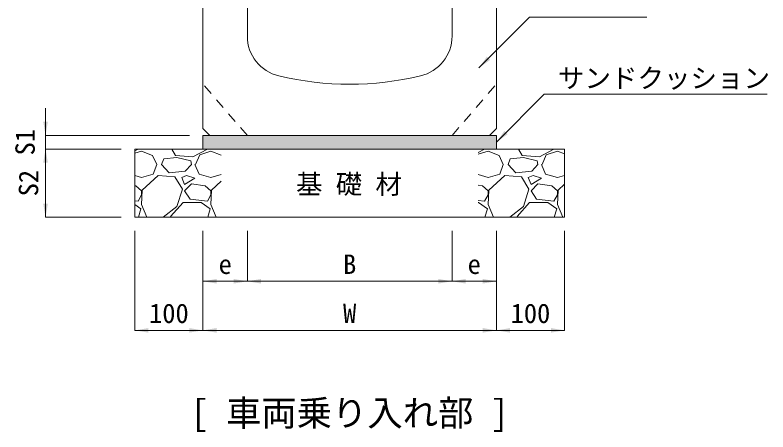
# Model space of a CAD drawing. Units: millimetres at full size. Extents: x 80703 to 103503, y 5263 to 15046.
# Drawn here: x 99213 to 100316, y 10284 to 10895 of the extents above; entities that cross this region are included whole.
import ezdxf
from ezdxf.enums import TextEntityAlignment as Align

# ---------------------------------------------------------------- set-up
doc = ezdxf.new("R2010")
doc.units = ezdxf.units.MM
doc.header["$LTSCALE"] = 20
doc.linetypes.add('USER1', pattern=[1.35, 0.75, -0.6])
for name, color, linetype, lineweight in [('0_2', 7, 'Continuous', 9), ('寸法線', 7, 'Continuous', 9), ('ﾊｯﾁﾝｸﾞ', 7, 'Continuous', 5)]:
    doc.layers.add(name, color=color, linetype=linetype, lineweight=lineweight)
doc.styles.add('ＭＳ ゴシック', font='')
doc.styles.get('ＭＳ ゴシック').set_extended_font_data('MS Gothic')

# ---------------------------------------------------------------- blocks, each defined once
blk = doc.blocks.new('filled_arrow')
at = {"color": 0, "linetype": 'Continuous', "lineweight": -2}
blk.add_solid([(7.5, 1.25), (0, 0), (7.5, -1.25)], dxfattribs=at)

msp = doc.modelspace()

# ---------------------------------------------------------------- hatches: boundary and pattern name
at = {"layer": 'ﾊｯﾁﾝｸﾞ'}
msp.add_hatch(color=8, dxfattribs=at).paths.add_polyline_path([(99918.12, 10698.6), (99918.12, 10718.6), (99498.12, 10718.6), (99488.12, 10718.6), (99488.12, 10698.6)])

# ---------------------------------------------------------------- linework, layer by layer
at = {"layer": '0_2', "lineweight": 20}
for p, q in [((99488.12, 11264.6), (99488.12, 10728.6)), ((99918.12, 11214.6), (99918.12, 10728.6)), ((99553.12, 11033.6), (99553.12, 10864.12)), ((99853.12, 10864.12), (99853.12, 11033.6)), ((99498.12, 10718.6), (99488.12, 10728.6)), ((99908.12, 10718.6), (99918.12, 10728.6)), ((99488.12, 10718.6), (99918.12, 10718.6)), ((99488.12, 10718.6), (99488.12, 10698.6)), ((99908.12, 10718.6), (99498.12, 10718.6)), ((99918.12, 10718.6), (99918.12, 10698.6)), ((99388.12, 10698.6), (100018.12, 10698.6)), ((99388.12, 10698.6), (99388.12, 10598.6)), ((100018.12, 10598.6), (100018.12, 10698.6)), ((99388.12, 10598.6), (100018.12, 10598.6))]:
    msp.add_line(p, q, dxfattribs=at)
at = {"layer": '0_2', "linetype": 'USER1'}
for p, q in [((99553.12, 10718.6), (99488.12, 10793.6)), ((99853.12, 10718.6), (99918.12, 10793.6))]:
    msp.add_line(p, q, dxfattribs=at)
at = {"layer": '0_2', "lineweight": 20}
for centre, radius, start, end in [((99613.12, 10864.12), 60, 180, 256.65785), ((99793.12, 10864.12), 60, 283.34237, 0), ((99703.12, 11243.6), 450, 256.65777, 283.34225)]:
    msp.add_arc(centre, radius, start, end, dxfattribs=at)
at = {"layer": '寸法線'}
for p, q in [((99257.34, 10758.6), (99257.34, 10658.6)), ((99468.12, 10718.6), (99257.34, 10718.6)), ((99368.12, 10698.6), (99257.34, 10698.6)), ((99257.34, 10698.6), (99257.34, 10598.6)), ((99368.12, 10698.6), (99257.34, 10698.6)), ((99368.12, 10598.6), (99257.34, 10598.6)), ((99388.12, 10578.6), (99388.12, 10432.73)), ((99488.12, 10578.6), (99488.12, 10504.66)), ((99553.12, 10578.6), (99553.12, 10504.66)), ((99553.12, 10578.6), (99553.12, 10504.66)), ((99853.12, 10578.6), (99853.12, 10504.66)), ((99853.12, 10578.6), (99853.12, 10504.66)), ((99918.12, 10578.6), (99918.12, 10504.66)), ((100018.12, 10578.6), (100018.12, 10432.73)), ((99488.12, 10563.6), (99488.12, 10432.73)), ((99488.12, 10563.6), (99488.12, 10432.73)), ((99918.12, 10563.6), (99918.12, 10432.73)), ((99918.12, 10563.6), (99918.12, 10432.73)), ((99488.12, 10504.66), (99553.12, 10504.66)), ((99553.12, 10504.66), (99853.12, 10504.66)), ((99853.12, 10504.66), (99918.12, 10504.66)), ((99488.12, 10432.73), (99388.12, 10432.73)), ((99488.12, 10432.73), (99918.12, 10432.73)), ((99918.12, 10432.73), (100018.12, 10432.73))]:
    msp.add_line(p, q, dxfattribs=at)
for points in [[(99892.36, 10817.41), (99966.94, 10891.99), (100138.62, 10891.99)], [(99918.12, 10708.6), (99988.45, 10778.92), (100315.3, 10778.92)]]:
    msp.add_lwpolyline(points, dxfattribs=at)
at = {"layer": 'ﾊｯﾁﾝｸﾞ'}
for p, q in [((99392.92, 10698.43), (99388.12, 10695.92)), ((99388.12, 10692.3), (99398, 10695.38)), ((99392.97, 10698.6), (99392.92, 10698.43)), ((99398, 10695.38), (99414.26, 10689.29)), ((99423.94, 10698.6), (99427.47, 10698.43)), ((99427.47, 10698.43), (99427.68, 10698.6)), ((99447.79, 10689.29), (99442.35, 10698.6)), ((99494.52, 10698.43), (99473.19, 10687.25)), ((99483.35, 10690.3), (99499.6, 10695.38)), ((99494.57, 10698.6), (99494.52, 10698.43)), ((99499.6, 10695.38), (99514.64, 10689.74)), ((99900.92, 10698.43), (99891.6, 10693.55)), ((99891.6, 10690.88), (99906, 10695.38)), ((99900.97, 10698.6), (99900.92, 10698.43)), ((99906, 10695.38), (99922.26, 10689.29)), ((99931.94, 10698.6), (99935.47, 10698.43)), ((99935.47, 10698.43), (99935.68, 10698.6)), ((99955.79, 10689.29), (99950.35, 10698.6)), ((100002.52, 10698.43), (99981.19, 10687.25)), ((99991.35, 10690.3), (100007.6, 10695.38)), ((100002.57, 10698.6), (100002.52, 10698.43)), ((100007.6, 10695.38), (100018.12, 10691.44)), ((99414.26, 10689.29), (99420.35, 10676.08)), ((99427.47, 10676.08), (99430.51, 10684.21)), ((99449.82, 10686.24), (99430.51, 10684.21)), ((99473.19, 10687.25), (99447.79, 10689.29)), ((99470.14, 10681.16), (99449.82, 10686.24)), ((99477.25, 10676.08), (99483.35, 10690.3)), ((99922.26, 10689.29), (99928.35, 10676.08)), ((99935.47, 10676.08), (99938.51, 10684.21)), ((99957.82, 10686.24), (99938.51, 10684.21)), ((99981.19, 10687.25), (99955.79, 10689.29)), ((99978.14, 10681.16), (99957.82, 10686.24)), ((99985.25, 10676.08), (99991.35, 10690.3)), ((99415.27, 10661.85), (99420.35, 10676.08)), ((99438.64, 10663.89), (99427.47, 10676.08)), ((99471.15, 10676.08), (99462.01, 10665.92)), ((99471.15, 10676.08), (99470.14, 10681.16)), ((99476.23, 10676.08), (99482.33, 10661.85)), ((99923.27, 10661.85), (99928.35, 10676.08)), ((99946.64, 10663.89), (99935.47, 10676.08)), ((99979.15, 10676.08), (99970.01, 10665.92)), ((99979.15, 10676.08), (99978.14, 10681.16)), ((99984.23, 10676.08), (99990.33, 10661.85)), ((99398, 10656.77), (99415.27, 10661.85)), ((99462.01, 10665.92), (99438.64, 10663.89)), ((99482.33, 10661.85), (99499.6, 10656.77)), ((99499.6, 10656.77), (99514.64, 10661.2)), ((99891.6, 10661.01), (99906, 10656.77)), ((99906, 10656.77), (99923.27, 10661.85)), ((99970.01, 10665.92), (99946.64, 10663.89)), ((99990.33, 10661.85), (100007.6, 10656.77)), ((99388.12, 10659.68), (99398, 10656.77)), ((99422.39, 10659.82), (99399.02, 10638.49)), ((99446.77, 10657.79), (99422.39, 10659.82)), ((99457.95, 10639.5), (99446.77, 10657.79)), ((99464.04, 10659.82), (99456.93, 10656.77)), ((99456.93, 10656.77), (99460.99, 10646.61)), ((99460.99, 10646.61), (99476.23, 10655.76)), ((99476.23, 10655.76), (99464.04, 10659.82)), ((99514.64, 10651.29), (99500.62, 10638.49)), ((99930.39, 10659.82), (99907.02, 10638.49)), ((99954.77, 10657.79), (99930.39, 10659.82)), ((99965.95, 10639.5), (99954.77, 10657.79)), ((99972.04, 10659.82), (99964.93, 10656.77)), ((99964.93, 10656.77), (99968.99, 10646.61)), ((99968.99, 10646.61), (99984.23, 10655.76)), ((99984.23, 10655.76), (99972.04, 10659.82)), ((100007.6, 10656.77), (100018.12, 10659.87)), ((99389.87, 10644.58), (99388.12, 10644.85)), ((99398, 10637.47), (99389.87, 10644.58)), ((99449.82, 10614.1), (99457.95, 10639.5)), ((99471.15, 10647.63), (99460.99, 10637.47)), ((99491.47, 10644.58), (99471.15, 10647.63)), ((99499.6, 10637.47), (99491.47, 10644.58)), ((99897.87, 10644.58), (99891.6, 10645.52)), ((99906, 10637.47), (99897.87, 10644.58)), ((99957.82, 10614.1), (99965.95, 10639.5)), ((99979.15, 10647.63), (99968.99, 10637.47)), ((99999.47, 10644.58), (99979.15, 10647.63)), ((100007.6, 10637.47), (99999.47, 10644.58)), ((100018.12, 10647.16), (100008.62, 10638.49)), ((99392.92, 10622.23), (99398, 10631.37)), ((99399.02, 10638.49), (99398, 10617.15)), ((99398, 10631.37), (99398, 10637.47)), ((99460.99, 10637.47), (99469.12, 10625.28)), ((99494.52, 10622.23), (99499.6, 10631.37)), ((99500.62, 10638.49), (99499.6, 10617.15)), ((99499.6, 10631.37), (99499.6, 10637.47)), ((99900.92, 10622.23), (99906, 10631.37)), ((99907.02, 10638.49), (99906, 10617.15)), ((99906, 10631.37), (99906, 10637.47)), ((99968.99, 10637.47), (99977.12, 10625.28)), ((100002.52, 10622.23), (100007.6, 10631.37)), ((100008.62, 10638.49), (100007.6, 10617.15)), ((100007.6, 10631.37), (100007.6, 10637.47)), ((99388.12, 10622.81), (99392.92, 10622.23)), ((99388.12, 10617.19), (99396.99, 10611.05)), ((99398, 10617.15), (99405.81, 10598.6)), ((99440.67, 10599.88), (99458.96, 10620.2)), ((99458.96, 10620.2), (99485.38, 10620.2)), ((99469.12, 10625.28), (99494.52, 10622.23)), ((99485.38, 10620.2), (99498.59, 10611.05)), ((99499.6, 10617.15), (99507.41, 10598.6)), ((99891.6, 10623.35), (99900.92, 10622.23)), ((99891.6, 10620.2), (99891.78, 10620.2)), ((99891.78, 10620.2), (99904.99, 10611.05)), ((99906, 10617.15), (99913.81, 10598.6)), ((99948.67, 10599.88), (99966.96, 10620.2)), ((99966.96, 10620.2), (99993.38, 10620.2)), ((99977.12, 10625.28), (100002.52, 10622.23)), ((99993.38, 10620.2), (100006.59, 10611.05)), ((100007.6, 10617.15), (100015.41, 10598.6)), ((99396.99, 10611.05), (99393.43, 10598.6)), ((99429.75, 10598.6), (99449.82, 10614.1)), ((99498.59, 10611.05), (99495.03, 10598.6)), ((99904.99, 10611.05), (99901.43, 10598.6)), ((99937.75, 10598.6), (99957.82, 10614.1)), ((100006.59, 10611.05), (100003.03, 10598.6)), ((99441.42, 10598.6), (99440.67, 10599.88)), ((99949.42, 10598.6), (99948.67, 10599.88))]:
    msp.add_line(p, q, dxfattribs=at)

# ---------------------------------------------------------------- block references
at = {"layer": '寸法線', "xscale": 2.67, "yscale": 2.67}
for p, rotation in [((99892.36, 10817.41), 45), ((99257.34, 10718.6), 90), ((99918.12, 10708.6), 45), ((99257.34, 10698.6), 270), ((99257.34, 10698.6), 270), ((99257.34, 10598.6), 90), ((99553.12, 10504.66), 180), ((99853.12, 10504.66), 180), ((99918.12, 10504.66), 180), ((99488.12, 10432.73), 180), ((99918.12, 10432.73), 180), ((100018.12, 10432.73), 180)]:
    msp.add_blockref('filled_arrow', p, dxfattribs=dict(at, rotation=rotation))
for p in [(99488.12, 10504.66), (99553.12, 10504.66), (99853.12, 10504.66), (99388.12, 10432.73), (99488.12, 10432.73), (99918.12, 10432.73)]:
    msp.add_blockref('filled_arrow', p, dxfattribs=at)

# ---------------------------------------------------------------- texts
at = {"layer": '0_2', "style": 'ＭＳ ゴシック'}
msp.add_text('基 礎 材', height=28.48, dxfattribs=at).set_placement((99624.47, 10624.43), align=Align.BOTTOM_LEFT)
msp.add_text('[ 車両乗り入れ部 ]', height=37.98, dxfattribs=at).set_placement((99703.12, 10311.62), align=Align.MIDDLE_CENTER)
at = {"layer": '寸法線', "style": 'ＭＳ ゴシック'}
msp.add_text('サンドクッション', height=28.48, dxfattribs=at).set_placement((100008.45, 10816.75), align=Align.TOP_LEFT)
for s, p in [('S1', (99227.34, 10708.6)), ('S2', (99232.34, 10648.6))]:
    msp.add_text(s, height=28.48, rotation=90, dxfattribs=at).set_placement(p, align=Align.MIDDLE_CENTER)
for s, p in [('B', (99703.12, 10529.66)), ('e', (99520.62, 10529.66)), ('e', (99885.62, 10529.66)), ('100', (99438.12, 10457.73)), ('W', (99703.12, 10457.73)), ('100', (99968.12, 10457.73))]:
    msp.add_text(s, height=28.48, dxfattribs=at).set_placement(p, align=Align.MIDDLE_CENTER)

doc.saveas('drawing.dxf')
